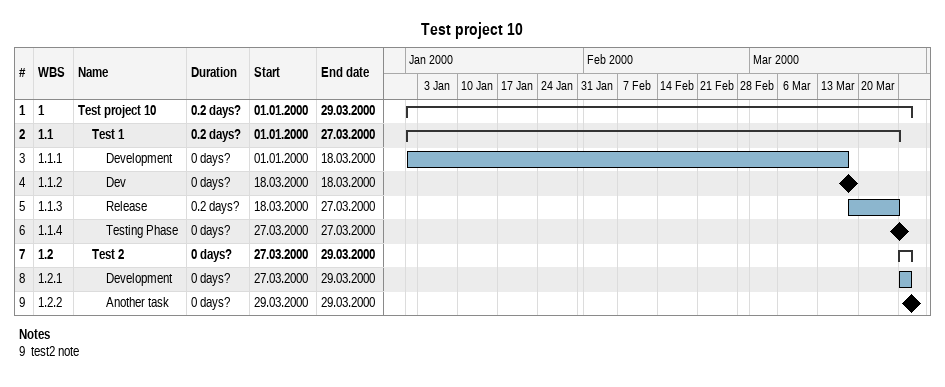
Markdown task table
Test project 10

| ID | WBS | Task | Duration | Start | Finish |
|---|---|---|---|---|---|
| 1 | 1 | **Test project 10** | 0.2d? | 2000-01-01 | 2000-03-29 |
| 2 | 1.1 | **Test 1** | 0.2d? | 2000-01-01 | 2000-03-27 |
| 3 | 1.1.1 | Development | 0d? | 2000-01-01 | 2000-03-18 |
| 4 | 1.1.2 | Dev | 0d? | 2000-03-18 | 2000-03-18 |
| 5 | 1.1.3 | Release | 0.2d? | 2000-03-18 | 2000-03-27 |
| 6 | 1.1.4 | Testing Phase | 0d? | 2000-03-27 | 2000-03-27 |
| 7 | 1.2 | **Test 2** | 0d? | 2000-03-27 | 2000-03-29 |
| 8 | 1.2.1 | Development | 0d? | 2000-03-27 | 2000-03-29 |
| 9 | 1.2.2 | Another task | 0d? | 2000-03-29 | 2000-03-29 |

Notes
- 9: test2 note
